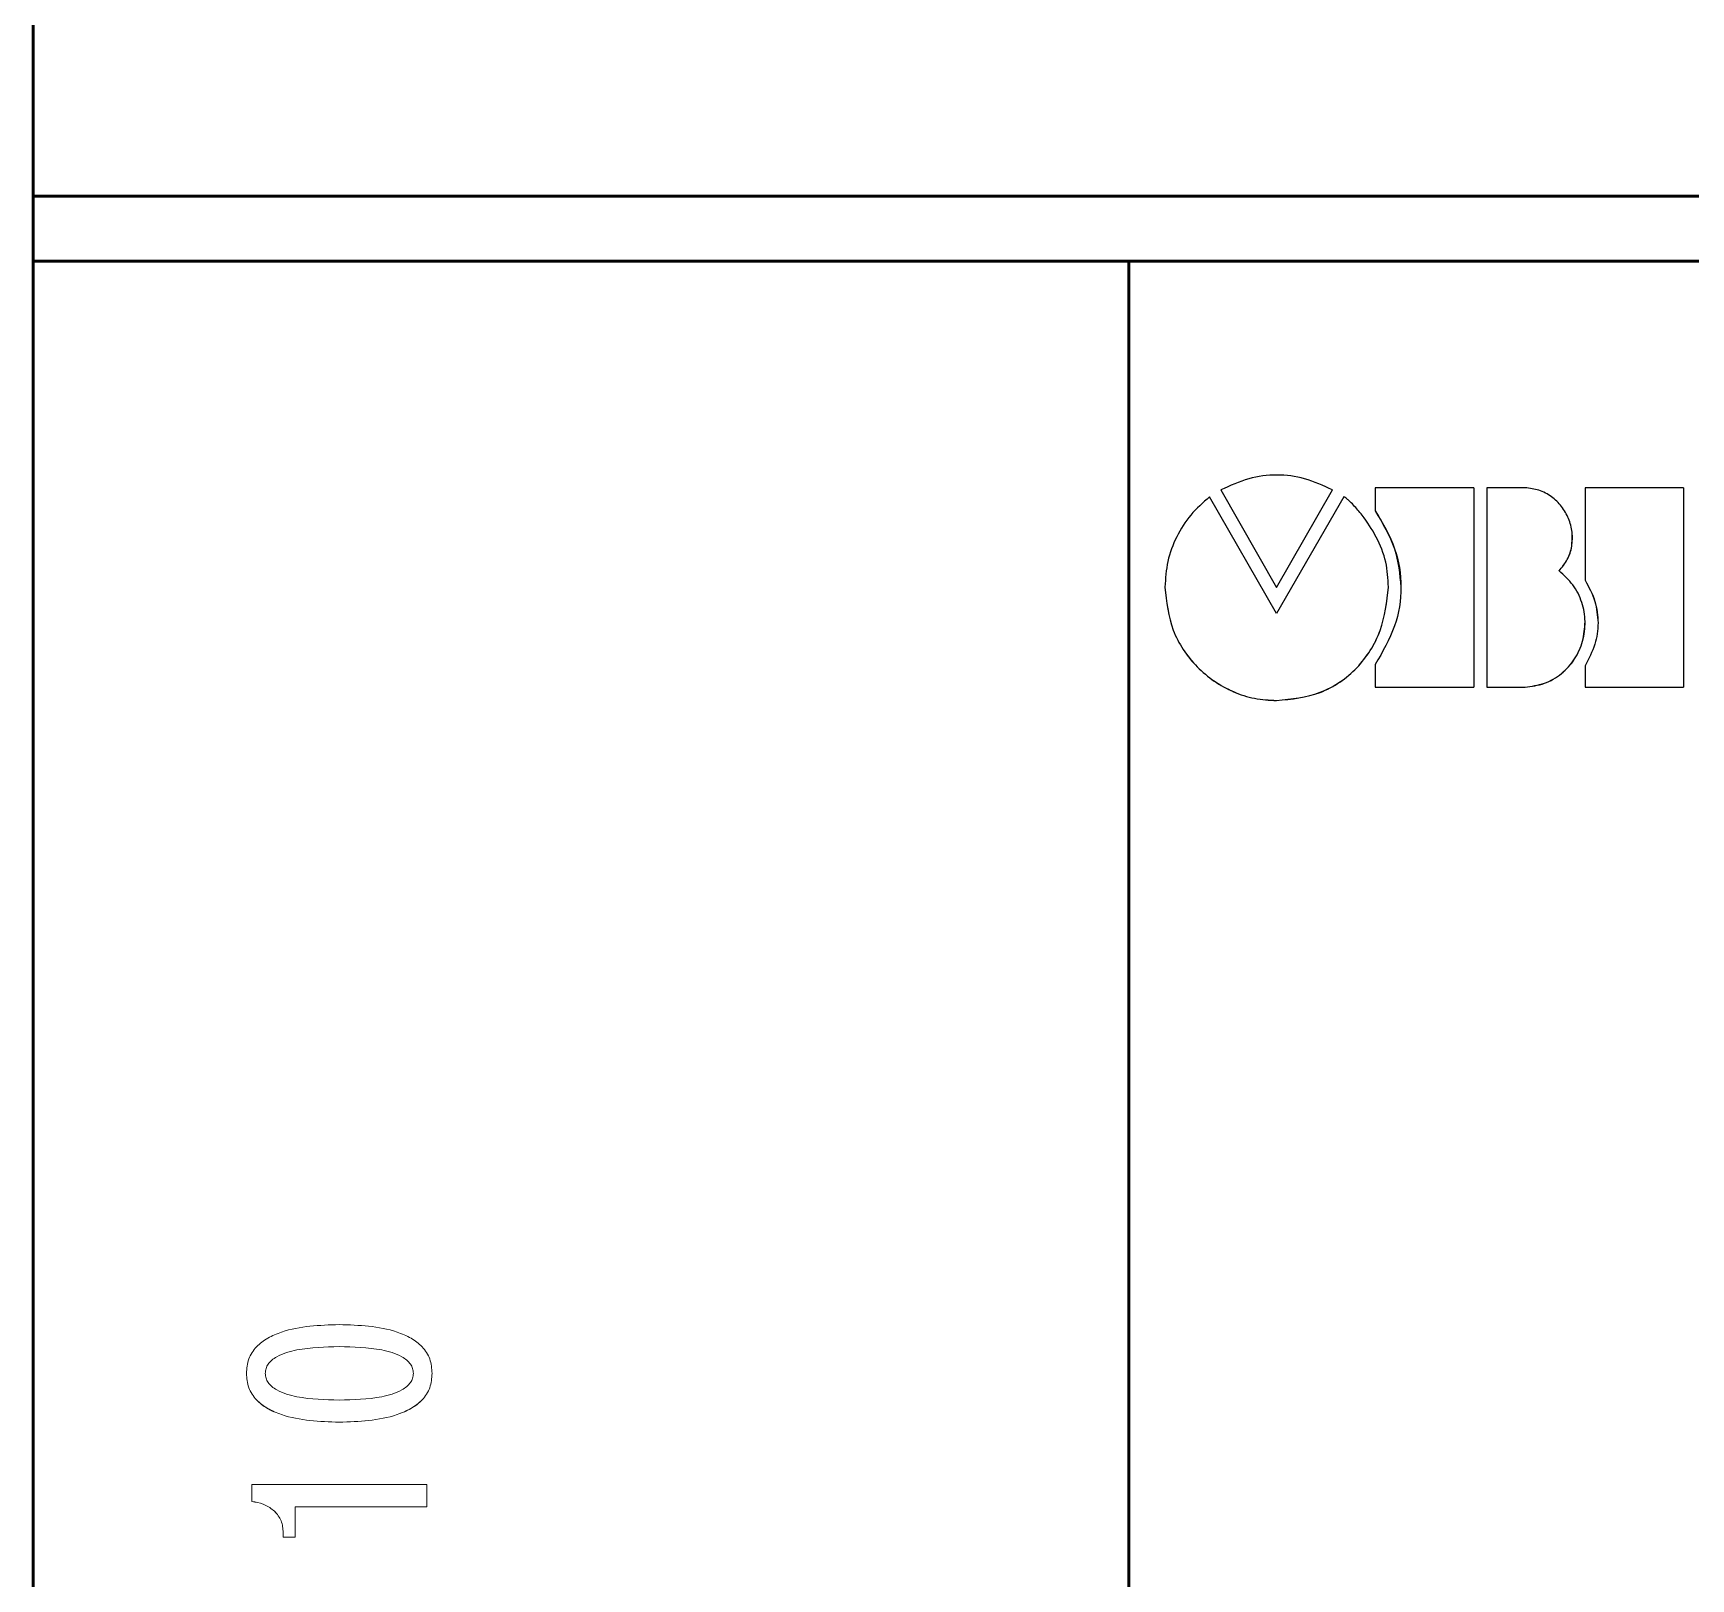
# Model space of a CAD drawing. Header units: millimetres. Extents: x 3520 to 8864, y 403 to 1747.
# Drawn here: x 5678.12 to 5703.84, y 1253.05 to 1277.02 of the extents above; entities that cross this region are included whole.
import ezdxf

# ---------------------------------------------------------------- set-up
doc = ezdxf.new("R2010")
doc.units = ezdxf.units.MM
doc.layers.add('main', color=5, linetype='Continuous', lineweight=50)
doc.layers.add('text', color=250, linetype='Continuous')

msp = doc.modelspace()

# ---------------------------------------------------------------- linework, layer by layer
at = {"layer": 'main', "color": 0, "linetype": 'Continuous'}
for p, q in [((5678.124, 1278.8), (5678.124, 1274.494)), ((5678.124, 1274.494), (5741.124, 1274.494)), ((5678.124, 1273.487), (5678.124, 1274.494)), ((5741.124, 1273.487), (5678.124, 1273.487)), ((5678.124, 1273.487), (5678.124, 1234.268)), ((5695.124, 1273.487), (5695.124, 1234.268))]:
    msp.add_line(p, q, dxfattribs=at)
at = {"layer": 'text', "color": 0, "linetype": 'Continuous'}
for p, q in [((5696.551, 1269.939), (5697.416, 1268.425)), ((5696.551, 1269.938), (5696.551, 1269.939)), ((5696.551, 1269.938), (5697.416, 1268.424)), ((5697.416, 1268.425), (5698.284, 1269.939)), ((5697.416, 1268.424), (5698.284, 1269.938)), ((5698.284, 1269.938), (5698.284, 1269.939)), ((5698.946, 1269.973), (5698.946, 1269.615)), ((5700.474, 1269.973), (5698.946, 1269.973)), ((5700.474, 1269.973), (5700.474, 1266.88)), ((5700.677, 1269.972), (5700.677, 1266.88)), ((5701.269, 1269.972), (5700.677, 1269.972)), ((5702.202, 1269.972), (5702.202, 1268.54)), ((5703.729, 1269.972), (5702.202, 1269.972)), ((5703.729, 1269.972), (5703.729, 1266.88)), ((5697.414, 1268.022), (5696.374, 1269.83)), ((5698.456, 1269.832), (5697.414, 1268.022)), ((5698.946, 1269.614), (5698.946, 1269.615)), ((5695.683, 1268.43), (5695.683, 1268.432)), ((5697.416, 1268.424), (5697.416, 1268.425)), ((5702.202, 1268.539), (5702.202, 1268.54)), ((5698.946, 1267.23), (5698.946, 1266.88)), ((5702.202, 1267.21), (5702.202, 1266.88)), ((5698.946, 1266.88), (5700.474, 1266.88)), ((5698.946, 1266.879), (5698.946, 1266.88)), ((5698.946, 1266.879), (5700.474, 1266.879)), ((5700.474, 1266.879), (5700.474, 1266.88)), ((5700.677, 1266.88), (5701.269, 1266.88)), ((5700.677, 1266.879), (5700.677, 1266.88)), ((5700.677, 1266.879), (5701.269, 1266.879)), ((5701.269, 1266.879), (5701.269, 1266.88)), ((5702.202, 1266.88), (5703.729, 1266.88)), ((5702.202, 1266.879), (5702.202, 1266.88)), ((5702.202, 1266.879), (5703.729, 1266.879)), ((5703.729, 1266.879), (5703.729, 1266.88)), ((5697.416, 1266.672), (5697.416, 1266.673))]:
    msp.add_line(p, q, dxfattribs=at)
at = {"layer": 'text', "color": 0, "linetype": 'Continuous', "lineweight": 15}
for p, q in [((5681.516, 1254.512), (5681.516, 1254.248)), ((5684.232, 1254.512), (5681.516, 1254.512)), ((5684.232, 1254.512), (5684.232, 1254.167)), ((5681.516, 1254.248), (5681.516, 1254.248)), ((5682.191, 1254.167), (5684.232, 1254.167)), ((5682.191, 1254.167), (5682.191, 1253.693)), ((5682.191, 1254.167), (5684.232, 1254.167)), ((5684.232, 1254.167), (5684.232, 1254.167)), ((5682.001, 1253.79), (5682.001, 1253.693)), ((5682.001, 1253.693), (5682.191, 1253.693))]:
    msp.add_line(p, q, dxfattribs=at)
at = {"layer": 'text', "color": 0, "linetype": 'Continuous'}
for points, knots in [([(5698.284, 1269.939), (5698.142, 1270.005), (5697.867, 1270.132), (5697.418, 1270.189), (5696.968, 1270.132), (5696.693, 1270.005), (5696.551, 1269.939)], [0, 0, 0, 0, 0.258821, 0.500003, 0.7412, 1, 1, 1, 1]), ([(5701.798, 1268.682), (5701.844, 1268.74), (5701.937, 1268.854), (5702.004, 1269.065), (5702.01, 1269.284), (5701.954, 1269.497), (5701.844, 1269.688), (5701.686, 1269.841), (5701.489, 1269.947), (5701.343, 1269.964), (5701.269, 1269.972)], [0, 0, 0, 0, 0.126458, 0.249991, 0.374982, 0.500017, 0.625057, 0.750058, 0.874496, 1, 1, 1, 1]), ([(5696.374, 1269.83), (5696.273, 1269.741), (5696.069, 1269.562), (5695.853, 1269.216), (5695.709, 1268.835), (5695.692, 1268.566), (5695.683, 1268.432)], [0, 0, 0, 0, 0.249994, 0.5, 0.750001, 1, 1, 1, 1]), ([(5699.151, 1268.432), (5699.144, 1268.562), (5699.129, 1268.832), (5698.973, 1269.211), (5698.787, 1269.499), (5698.633, 1269.679), (5698.548, 1269.765), (5698.5, 1269.806), (5698.474, 1269.826), (5698.462, 1269.832), (5698.458, 1269.833), (5698.456, 1269.833), (5698.456, 1269.832), (5698.456, 1269.832)], [0, 0, 0, 0, 0.240985, 0.499615, 0.749715, 0.874893, 0.937496, 0.973386, 0.992195, 0.99728, 0.998857, 0.999464, 1, 1, 1, 1]), ([(5698.946, 1269.615), (5699.059, 1269.424), (5699.275, 1269.058), (5699.378, 1268.43), (5699.274, 1267.798), (5699.059, 1267.426), (5698.946, 1267.23)], [0, 0, 0, 0, 0.260098, 0.497281, 0.735924, 1, 1, 1, 1]), ([(5698.946, 1269.614), (5699.062, 1269.423), (5699.284, 1269.057), (5699.325, 1268.632), (5699.344, 1268.43)], [0, 0, 0, 0, 0.523041, 1, 1, 1, 1]), ([(5701.798, 1268.681), (5701.844, 1268.739), (5701.935, 1268.853), (5702.004, 1269.052), (5702, 1269.183), (5701.999, 1269.243)], [0, 0, 0, 0, 0.358604, 0.708313, 1, 1, 1, 1]), ([(5701.269, 1266.88), (5701.371, 1266.894), (5701.575, 1266.921), (5701.845, 1267.079), (5702.051, 1267.309), (5702.177, 1267.591), (5702.216, 1267.897), (5702.165, 1268.199), (5702.026, 1268.478), (5701.874, 1268.614), (5701.798, 1268.682)], [0, 0, 0, 0, 0.125002, 0.24992, 0.374876, 0.4999, 0.624946, 0.749965, 0.874958, 1, 1, 1, 1]), ([(5695.683, 1268.432), (5695.708, 1268.204), (5695.759, 1267.749), (5696.155, 1267.165), (5696.633, 1266.835), (5697.072, 1266.693), (5697.301, 1266.68), (5697.416, 1266.673)], [0, 0, 0, 0, 0.249757, 0.499492, 0.749143, 0.874275, 1, 1, 1, 1]), ([(5695.683, 1268.43), (5695.708, 1268.203), (5695.759, 1267.748), (5696.155, 1267.164), (5696.633, 1266.834), (5697.072, 1266.692), (5697.301, 1266.679), (5697.416, 1266.672)], [0, 0, 0, 0, 0.2497482, 0.499479, 0.749135, 0.8741609, 1, 1, 1, 1]), ([(5697.416, 1266.673), (5697.647, 1266.696), (5697.995, 1266.73), (5698.403, 1266.951), (5698.668, 1267.172), (5698.879, 1267.446), (5699.086, 1267.858), (5699.125, 1268.203), (5699.151, 1268.432)], [0, 0, 0, 0, 0.249332, 0.374866, 0.499752, 0.623425, 0.750226, 1, 1, 1, 1]), ([(5697.416, 1266.672), (5697.647, 1266.695), (5697.995, 1266.729), (5698.403, 1266.95), (5698.668, 1267.171), (5698.879, 1267.444), (5699.086, 1267.857), (5699.125, 1268.202), (5699.151, 1268.43)], [0, 0, 0, 0, 0.2493421, 0.3748568, 0.499767, 0.6234216, 0.7502364, 1, 1, 1, 1]), ([(5699.151, 1268.43), (5699.151, 1268.431), (5699.151, 1268.431), (5699.151, 1268.431), (5699.151, 1268.432)], [0, 0, 0, 0, 0.499631, 1, 1, 1, 1]), ([(5702.202, 1268.54), (5702.26, 1268.433), (5702.37, 1268.225), (5702.418, 1267.877), (5702.365, 1267.529), (5702.258, 1267.32), (5702.202, 1267.21)], [0, 0, 0, 0, 0.258982, 0.499886, 0.738357, 1, 1, 1, 1]), ([(5702.202, 1268.539), (5702.261, 1268.431), (5702.375, 1268.224), (5702.393, 1267.988), (5702.402, 1267.875)], [0, 0, 0, 0, 0.518109, 1, 1, 1, 1]), ([(5701.269, 1266.879), (5701.371, 1266.893), (5701.575, 1266.92), (5701.845, 1267.078), (5702.05, 1267.308), (5702.181, 1267.59), (5702.194, 1267.793), (5702.201, 1267.895)], [0, 0, 0, 0, 0.20003, 0.39992, 0.599868, 0.799917, 1, 1, 1, 1])]:
    msp.add_open_spline(points, degree=3, knots=knots, dxfattribs=at)
at = {"layer": 'text', "color": 0, "linetype": 'Continuous', "lineweight": 15}
for points, knots in [([(5682.874, 1256.993), (5682.569, 1256.982), (5682.184, 1256.97), (5681.763, 1256.791), (5681.58, 1256.655), (5681.452, 1256.463), (5681.44, 1256.312), (5681.434, 1256.236)], [0, 0, 0, 0, 0.500021, 0.630805, 0.752423, 0.874993, 1, 1, 1, 1]), ([(5684.314, 1256.236), (5684.308, 1256.312), (5684.296, 1256.463), (5684.168, 1256.655), (5683.986, 1256.791), (5683.565, 1256.97), (5683.179, 1256.982), (5682.874, 1256.993)], [0, 0, 0, 0, 0.124943, 0.248057, 0.368046, 0.499975, 1, 1, 1, 1]), ([(5682.874, 1256.651), (5682.654, 1256.646), (5682.324, 1256.638), (5681.969, 1256.539), (5681.827, 1256.445), (5681.769, 1256.383), (5681.732, 1256.312), (5681.728, 1256.262), (5681.725, 1256.236)], [0, 0, 0, 0, 0.5004747, 0.7501094, 0.8218441, 0.8844877, 0.9421475, 1, 1, 1, 1]), ([(5682.874, 1256.651), (5682.654, 1256.646), (5682.324, 1256.638), (5681.969, 1256.539), (5681.827, 1256.445), (5681.769, 1256.383), (5681.732, 1256.312), (5681.728, 1256.261), (5681.725, 1256.236)], [0, 0, 0, 0, 0.500483, 0.750119, 0.821854, 0.884496, 0.942152, 1, 1, 1, 1]), ([(5684.023, 1256.236), (5684.02, 1256.261), (5684.016, 1256.312), (5683.979, 1256.383), (5683.92, 1256.445), (5683.779, 1256.539), (5683.424, 1256.638), (5683.094, 1256.646), (5682.874, 1256.651)], [0, 0, 0, 0, 0.057798, 0.115446, 0.178103, 0.249859, 0.499504, 1, 1, 1, 1]), ([(5684.023, 1256.236), (5684.02, 1256.261), (5684.016, 1256.312), (5683.979, 1256.383), (5683.92, 1256.445), (5683.779, 1256.539), (5683.424, 1256.638), (5683.094, 1256.646), (5682.874, 1256.651)], [0, 0, 0, 0, 0.057794, 0.115437, 0.178094, 0.249847, 0.499495, 1, 1, 1, 1]), ([(5682.874, 1256.651), (5682.874, 1256.651), (5682.874, 1256.651), (5682.874, 1256.651), (5682.874, 1256.651)], [0, 0, 0, 0, 0.500004, 1, 1, 1, 1]), ([(5681.434, 1256.236), (5681.44, 1256.16), (5681.452, 1256.009), (5681.58, 1255.817), (5681.762, 1255.681), (5682.183, 1255.502), (5682.569, 1255.489), (5682.874, 1255.479)], [0, 0, 0, 0, 0.124945, 0.248063, 0.368051, 0.499977, 1, 1, 1, 1]), ([(5681.434, 1256.236), (5681.44, 1256.16), (5681.452, 1256.009), (5681.579, 1255.819), (5681.76, 1255.682), (5682.181, 1255.502), (5682.569, 1255.489), (5682.874, 1255.479)], [0, 0, 0, 0, 0.124936, 0.24805, 0.364543, 0.499971, 1, 1, 1, 1]), ([(5681.434, 1256.236), (5681.434, 1256.236), (5681.434, 1256.236), (5681.434, 1256.236), (5681.434, 1256.236)], [0, 0, 0, 0, 0.500004, 1, 1, 1, 1]), ([(5681.725, 1256.236), (5681.728, 1256.21), (5681.732, 1256.16), (5681.769, 1256.089), (5681.827, 1256.027), (5681.969, 1255.933), (5682.324, 1255.834), (5682.654, 1255.826), (5682.874, 1255.821)], [0, 0, 0, 0, 0.057809, 0.115462, 0.178116, 0.249856, 0.499501, 1, 1, 1, 1]), ([(5681.725, 1256.236), (5681.725, 1256.236), (5681.725, 1256.236), (5681.725, 1256.236), (5681.725, 1256.236)], [0, 0, 0, 0, 0.500004, 1, 1, 1, 1]), ([(5682.874, 1255.479), (5683.179, 1255.489), (5683.564, 1255.502), (5683.985, 1255.681), (5684.168, 1255.817), (5684.296, 1256.009), (5684.308, 1256.16), (5684.314, 1256.236)], [0, 0, 0, 0, 0.5000234, 0.6308116, 0.7524294, 0.8749947, 1, 1, 1, 1]), ([(5682.874, 1255.479), (5683.179, 1255.489), (5683.567, 1255.502), (5683.988, 1255.682), (5684.17, 1255.819), (5684.296, 1256.009), (5684.308, 1256.16), (5684.314, 1256.236)], [0, 0, 0, 0, 0.500025, 0.635651, 0.752447, 0.875004, 1, 1, 1, 1]), ([(5682.874, 1255.821), (5683.094, 1255.826), (5683.424, 1255.834), (5683.779, 1255.933), (5683.92, 1256.027), (5683.979, 1256.088), (5684.016, 1256.159), (5684.02, 1256.21), (5684.023, 1256.236)], [0, 0, 0, 0, 0.500477, 0.750112, 0.821834, 0.884477, 0.942139, 1, 1, 1, 1]), ([(5684.023, 1256.236), (5684.023, 1256.236), (5684.023, 1256.236), (5684.023, 1256.236), (5684.023, 1256.236)], [0, 0, 0, 0, 0.500004, 1, 1, 1, 1]), ([(5684.314, 1256.236), (5684.314, 1256.236), (5684.314, 1256.236), (5684.314, 1256.236), (5684.314, 1256.236)], [0, 0, 0, 0, 0.500004, 1, 1, 1, 1]), ([(5682.874, 1255.479), (5682.874, 1255.479), (5682.874, 1255.479), (5682.874, 1255.479), (5682.874, 1255.479)], [0, 0, 0, 0, 0.500002, 1, 1, 1, 1]), ([(5681.516, 1254.248), (5681.576, 1254.238), (5681.697, 1254.217), (5681.831, 1254.135), (5681.916, 1254.047), (5681.964, 1253.969), (5681.995, 1253.882), (5681.999, 1253.821), (5682.001, 1253.79)], [0, 0, 0, 0, 0.249849, 0.49943, 0.626542, 0.74977, 0.873719, 1, 1, 1, 1]), ([(5681.516, 1254.248), (5681.576, 1254.238), (5681.698, 1254.218), (5681.828, 1254.134), (5681.898, 1254.07), (5681.915, 1254.042), (5681.915, 1254.041)], [0, 0, 0, 0, 0.396016, 0.791594, 0.992974, 1, 1, 1, 1])]:
    msp.add_open_spline(points, degree=3, knots=knots, dxfattribs=at)

doc.saveas('drawing.dxf')
